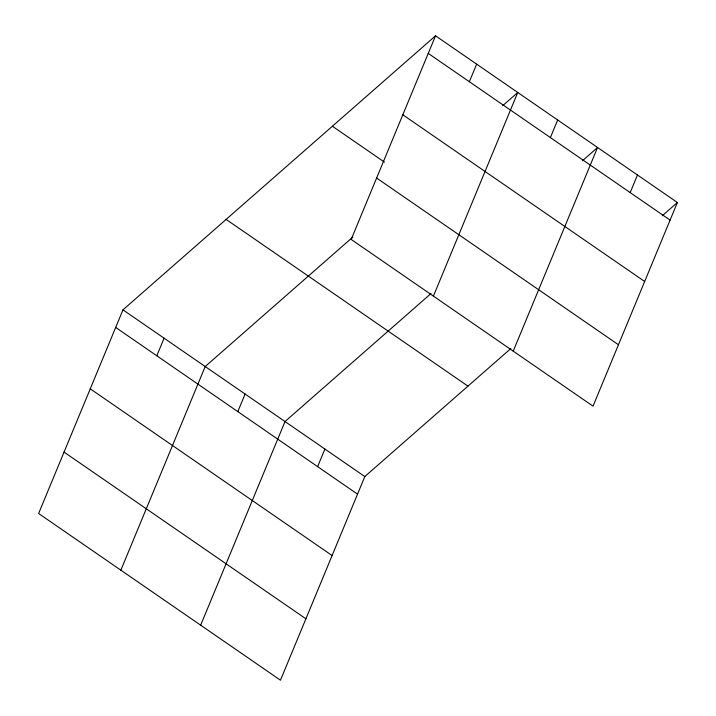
<?xml version="1.0" encoding="UTF-8"?>
<svg xmlns="http://www.w3.org/2000/svg" width="716" height="716" viewBox="0 0 716 716"><rect width="100%" height="100%" fill="white"/><g stroke="black" fill="none" stroke-linecap="round" stroke-linejoin="round"><path stroke-width="1.07" d="M435.534 35.8L351.18 239.439L593.027 406.151L677.381 202.512L435.534 35.8L122.973 309.849L38.619 513.488L280.466 680.2L364.82 476.561L510.803 348.567M156.804 355.771L164.089 338.185M120.852 570.169L205.206 366.529L352.827 237.085M237.819 411.619L245.105 394.033M200.659 625.184L285.013 421.545L430.987 293.551M469.365 81.731L476.65 64.145M317.627 466.635L324.912 449.048M433.413 296.12L517.758 92.48L502.668 105.717M550.38 137.579L557.666 119.993M513.22 351.135L597.565 147.496L582.475 160.733M630.187 192.595L637.473 175.008M662.282 215.749L677.381 202.512M428.249 53.387L670.095 220.098M402.813 114.784L644.66 281.495M332.385 126.231L384.465 162.138M376.616 178.042L618.454 344.754M226.122 219.409L467.96 386.121M122.973 309.849L364.82 476.561M115.688 327.436L357.535 494.147M90.261 388.833L332.099 555.544M64.055 452.091L305.902 618.803"/></g></svg>
